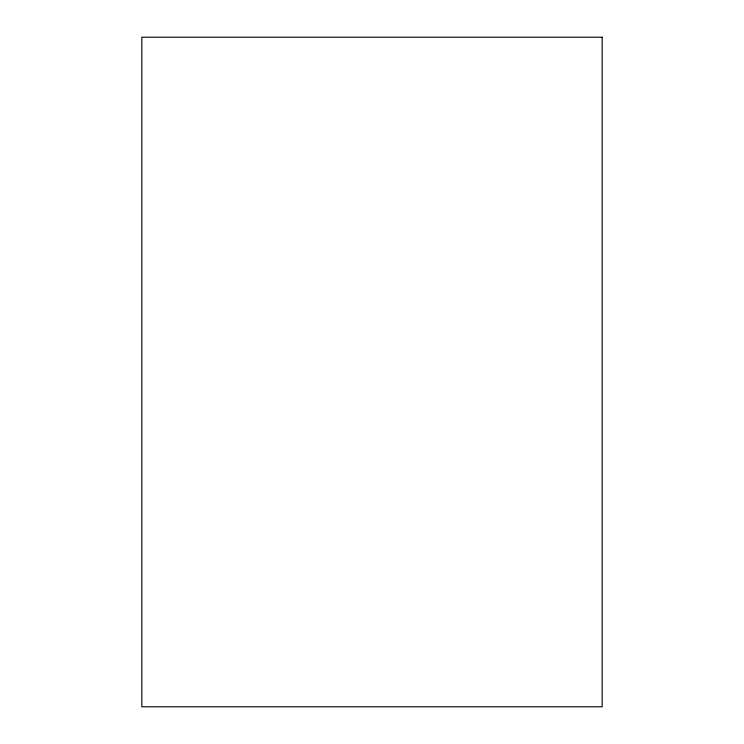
<?xml version="1.0" encoding="UTF-8"?>
<svg xmlns="http://www.w3.org/2000/svg" width="744" height="744" viewBox="0 0 744 744"><rect width="100%" height="100%" fill="white"/><g stroke="black" fill="none" stroke-linecap="round" stroke-linejoin="round"><path stroke-width="1.12" d="M602.175 37.2L141.825 37.2L141.825 706.8L602.175 706.8L602.175 37.2"/></g></svg>
